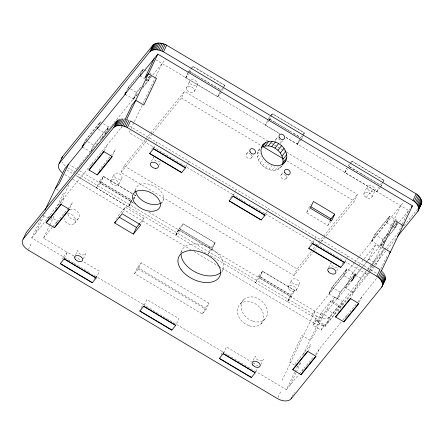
<?xml version="1.0" encoding="UTF-8"?>
<svg xmlns="http://www.w3.org/2000/svg" width="444" height="444" viewBox="0 0 444 444"><rect width="100%" height="100%" fill="white"/><g stroke="black" fill="none" stroke-linecap="round" stroke-linejoin="round"><path stroke-width="0.33" stroke-dasharray="2.22 1.67" d="M281.807 166.034C272.277 178.588 249.861 160.711 259.829 148.573M301.387 139.688L302.98 135.981M303.246 135.359L304.312 132.884L272.283 113.797L271.129 116.217M62.371 259.307L63.525 256.893L31.763 237.962L41.225 218.132M31.763 237.962L35.509 233.333L45.249 212.915M28.433 249.428L31.313 243.384M83.589 143.867L85.32 140.243L100.233 121.861L100.499 122.022L99.056 125.047M48.579 217.993L49.439 216.178L49.173 216.017L122.361 126.312M84.144 143.423L85.587 140.404L100.499 122.022M50.71 219.802L51.887 217.332M55.722 209.291L63.392 193.218L62.243 192.535M64.369 258.341L67.249 252.297L43.518 238.106L49.45 225.657M49.75 225.036L55.089 213.836M59.546 204.495L69.636 183.333M97.347 127.905L100.233 121.861M61.472 203.84L64.352 197.796M56.294 223.365L57.448 220.951L52.658 226.845M86.497 156.66L90.421 151.82L93.59 145.171L108.503 126.795L105.333 133.444L97.325 128.671M90.687 151.981L93.856 145.332L108.769 126.956L101.643 122.705M69.769 208.008L72.361 202.569L72.627 202.73L68.792 207.453M105.6 133.6L108.769 126.956M126.69 90.504L128.133 87.479L143.046 69.103L143.312 69.258L141.292 73.493M91.392 165.229L92.258 163.414M127.822 88.85L128.399 87.64L143.312 69.258M140.16 75.147L143.046 69.103M104.285 151.077L107.171 145.038M99.106 170.601L100.261 168.187L100.527 168.348L111.183 155.217M133.233 99.056L136.402 92.413L141.519 86.108M125.23 94.289L133.5 99.217L136.674 92.568L140.931 87.318M121.118 127.844L121.645 126.734M96.37 187.917L100.35 183.017L132.379 202.098L128.399 207.004L96.37 187.917L99.667 181.113L131.696 200.2L128.521 206.849L175.852 235.059L179.198 228.51L211.227 247.597L207.931 254.395L206.749 253.691M112.582 155.245L115.174 149.806L115.44 149.967L111.605 154.695M148.146 80.68L150.455 75.846M142.452 88.19L148.413 80.836L150.721 76.002M134.032 203.313L100.222 183.167L103.397 176.518L133.644 194.544M100.35 183.017L103.519 176.368L133.766 194.394M130.181 130.403L129.126 132.617L152.88 146.77L151.726 149.19M131.074 128.527L134.06 122.272M134.36 121.645L142.707 104.135M143.007 103.513L155.533 77.245M155.833 76.618L162.099 63.486M75.752 254.529L77.772 250.299C77.456 253.951 83.872 256.871 85.892 253.491L83.294 258.93M110.745 181.169L113.914 174.525M313.914 250.904L293.928 275.535L120.979 172.472L124.148 165.828L145.443 139.588M118.864 184.365L122.033 177.717M116.389 219.336L117.827 216.317L125.286 207.126L143.967 218.259L141.375 223.698M223.338 88.511L221.606 92.136L217.754 96.881L185.725 77.794L188.9 71.151L190.265 69.464M185.853 77.645L187.868 73.415M188.156 72.81L189.022 70.996L221.051 90.082L217.876 96.731M122.405 213.17L125.286 207.126M153.724 148.218L155.744 143.989M156.033 143.384L156.732 142.025L188.756 161.111L188.056 162.471M189.705 72.894L191.431 69.27M191.597 68.82L192.874 66.25L224.903 85.337L223.626 87.906M134.449 191.769L135.892 188.75M128.399 207.004L131.696 200.2L128.521 206.849M93.967 279.298L95.022 277.084M152.697 133.383L181.38 98.041L184.549 91.392L267.754 140.976M151.437 161.255L153.458 157.026C153.274 160.151 157.132 162.066 159.879 161.622M186.43 87.901L189.599 81.252M96.109 278.027L99.401 271.228L83.389 261.688M133.694 199.234L135.42 195.604L134.238 194.899M133.816 199.079L135.548 195.454L134.36 194.744M159.268 165.051L161 161.427M194.55 91.092L197.719 84.443M161.422 203.807L163.436 199.578M217.754 96.881L220.058 92.047M134.554 273.609L137.512 267.405L141.242 262.815L209.03 303.213L206.072 309.413L202.342 314.008L134.554 273.609L138.284 269.014L141.242 262.815M186.042 166.7L187.768 163.076M206.155 253.335L175.907 235.314L179.076 228.666L183.089 223.715L215.118 242.801L211.949 249.45L208.058 254.246M141.331 307.914L143.057 304.29L92.463 274.364M144.195 305.133L146.909 299.539L178.938 318.626L176.218 324.22M179.798 230.519L183.089 223.715M180.547 253.158L181.701 250.743M230.686 197.796L232.412 194.167L180.63 163.536M279.498 133.677L265.262 125.191L267.566 120.357M267.693 120.207L268.553 118.393L300.582 137.479M233.261 195.615L235.276 191.386M235.564 190.781L236.264 189.422L268.293 208.508L267.593 209.868M269.114 120.446L270.846 116.822M269.236 120.291L270.968 116.667M271.256 116.062L272.411 113.647L304.434 132.728L301.265 139.377M211.821 249.606L214.996 242.957L182.967 223.87M221.994 271.5L223.149 269.086M202.342 314.008L205.306 307.803L209.03 303.213M286.019 137.562L297.286 144.278L299.595 139.444M263.286 215.673L264.441 213.253L311.949 241.564L310.506 244.589M297.413 144.128L299.717 139.294M265.573 214.097L267.305 210.473M221.151 354.706L222.594 351.687L160.134 314.691M255.439 282.711L259.418 277.805L291.442 296.892L287.468 301.792L255.439 282.711L258.735 275.907L290.764 294.994L287.59 301.643L319.353 320.568L337.029 298.784L340.198 292.135L355.111 273.759L351.942 280.403L352.475 280.719L355.65 274.076L351.942 280.403L343.667 275.474L328.754 293.85L337.296 298.94L352.209 280.564L355.383 273.915L346.842 268.825L331.929 287.207L328.754 293.85M223.437 353.13L226.446 346.936L251.354 361.782M294.455 365.062L289.31 361.993L301.992 335.403L310.001 340.176L313.725 335.581L323.082 315.973L259.29 277.961L262.465 271.312L294.489 290.398M259.418 277.805L262.587 271.162L294.616 290.248L291.32 297.047M331.18 221.356L327.866 225.441L306.51 212.72L309.684 206.072L310.928 204.54M253.235 360.3L255.256 356.066C254.939 359.718 261.355 362.637 263.375 359.257L260.778 364.696M288.228 286.941L291.397 280.292M293.928 275.535L297.097 268.892L311.433 251.221M380.258 187.44L376.823 191.675L344.794 172.588L346.814 168.359M344.921 172.439L346.936 168.209M313.081 242.407L314.813 238.783M315.101 238.178L315.801 236.819L347.824 255.905L347.125 257.265M348.645 167.843L351.942 161.044L383.971 180.125L382.817 182.545M287.468 301.792L290.637 295.149L294.616 290.248M255.755 371.617L257.481 367.987M296.348 290.132L299.517 283.483M327.866 225.441L330.17 220.607M321.301 241.802L354.323 201.104L357.492 194.455L286.769 152.309M328.632 267.632L330.941 262.798C330.786 266.15 335.292 268.32 338.156 267.099M363.914 193.667L367.083 187.018M282.101 380.33L315.074 311.205M336.752 270.823L338.483 267.194M372.033 196.859L375.202 190.21M278.011 397.38L280.608 391.941M218.981 266.439L313.581 322.816L316.75 316.167A10.95 6.788 25.5 0 0 330.441 316.372L367.049 271.262M342.246 264.274L343.107 262.465M376.823 191.675L379.126 186.841M295.476 364.346L296.048 363.142L295.782 362.981L310.695 344.6L310.966 344.76L308.081 350.804M329.026 294.011L332.195 287.362L347.108 268.986L343.939 275.63M345.11 261.494L346.836 257.87M380.675 186.93L382.406 183.3M382.695 182.7L383.844 180.281L351.82 161.194M380.797 186.774L382.528 183.15M316.949 321.767L321.179 312.903L331.119 300.655L339.127 305.422L334.898 314.285L324.958 326.54L316.949 321.767L326.889 309.512L331.119 300.655M254.617 370.773L286.38 389.699L294.655 372.344M294.955 371.722L298.202 364.913M303.213 354.401L319.353 320.568M290.11 385.103L296.02 372.705M296.315 372.089L301.043 362.171L297.319 366.766M343.667 275.474L346.842 268.825M302.331 371.539L304.057 367.91L304.323 368.07L313.697 356.515M337.296 298.94L340.47 292.296L355.383 273.915M324.958 326.54L329.182 317.676L339.127 305.422M292.28 396.381L294.3 392.152M313.581 322.816A10.95 6.788 25.5 0 0 327.272 323.021L330.441 316.372M370.335 271.756L353.463 292.552L345.454 287.779L352.325 273.376L358.813 265.379M316.378 354.972L318.97 349.533L341.203 322.133M384.637 241.086L380.375 246.337L371.573 241.092L374.742 234.443L389.654 216.062L398.196 221.151L392.23 228.505M338.289 311.588L338.866 310.378L338.6 310.217L353.513 291.841L353.779 291.997L351.182 297.436M371.839 241.247L375.008 234.604L389.921 216.222L386.752 222.871M367.521 260.584L368.82 258.985L375.691 244.583L383.122 249.017M371.573 241.092L386.485 222.71L389.654 216.062M353.463 292.552L360.334 278.149L371.578 264.285M345.432 318.17L346.869 315.151L347.136 315.307L357.365 302.703M387.54 234.282L383.283 239.532L380.108 246.181L384.798 240.404M368.786 272.594L367.726 274.808L342.663 260.095M369.68 270.712L400.699 205.677M370.768 271.223L376.828 263.758L383.694 249.356L372.011 263.753M359.19 302.209L361.782 296.77L375.735 279.576L376.79 277.361M396.775 223.41L394.755 227.639L397.785 223.909M397.33 222.966L395.021 227.8L389.061 235.154M388.472 236.363L395.293 227.961L397.308 223.732M380.824 268.903L386.674 256.649L387.501 255.627M401.987 224.542L399.356 230.059L400.183 229.037M402.275 223.931L408.708 210.45L285.553 137.057M175.852 235.059L179.198 228.51M280.569 167.56L281.552 166.161M145.776 80.858L150.893 74.559M146.048 81.019L151.16 74.714M73.565 172.594L76.462 169.02L69.608 164.924M76.901 168.481L79.953 164.718M80.392 164.186L86.058 157.193M91.275 150.771L98.091 142.369M100.222 139.743L101.498 138.167M101.926 137.64L107.515 130.758M107.948 130.22L109.696 128.072M110.129 127.533L111.438 125.918M111.871 125.386L113.62 123.232M114.053 122.699L138.345 92.757M143.035 86.98L152.508 75.308M152.941 74.77L165.412 59.402M102.192 137.801L103.896 135.703M133.5 99.217L138.189 93.44M35.509 233.333L49.439 216.178M43.518 238.106L52.226 227.384M68.365 207.981L57.714 221.106L50.583 216.861M103.519 176.368L99.545 181.269L131.568 200.355M190.681 68.953L192.874 66.25M185.725 77.794L188.75 74.07M74.487 223.354L78.216 218.759M145.876 139.05L150.222 133.694M150.655 133.161L184.549 91.392M120.979 172.472L147.919 139.272M148.352 138.739L152.264 133.916M152.88 146.77L180.036 163.181M132.523 199.178L135.548 195.454M222.705 88.04L220.923 90.237L198.979 77.156M223.121 87.529L224.903 85.337M96.337 276.834L97.164 275.813M140.237 222.855L143.967 218.259M270.213 116.35L268.431 118.548L274.364 122.078M270.629 115.84L272.411 113.647M175.907 235.314L179.92 230.364L211.949 249.45M265.262 125.191L268.698 120.957M246.636 153.818L249.117 150.755M251.243 158.036L253.729 154.973M258.186 150.91L260.256 148.357M257.365 153.735L260.267 150.161M257.42 156.854L260.317 153.28M258.341 160.056L261.239 156.482M275.818 139.344L277.889 136.791M143.057 304.29L159.54 314.335M232.412 194.167L239.999 198.918M260.073 163.126L262.97 159.551M282.911 140.498L280.425 143.562A3.13 2.425 39.1 0 0 278.821 139.05A3.13 2.425 39.1 0 0 275.286 141.181M262.493 165.845L265.395 162.271M265.44 168.037L268.343 164.463M268.709 169.553L272.028 165.468M272.083 170.28L274.98 166.711M215.118 242.801L211.105 247.752L179.076 228.666M300.46 137.634L302.242 135.437M302.653 134.926L304.434 132.728M275.324 170.18L278.227 166.605M297.286 144.278L301.143 139.533M278.222 169.253L280.708 166.189M281.329 174.498L283.4 171.945M285.942 178.716L288.839 175.141M264.441 213.253L249.489 204.573M306.51 212.72L309.829 208.636M262.587 271.162L258.613 276.063L290.637 295.149M351.942 161.044L347.968 165.945L360.423 173.365M344.794 172.588L347.819 168.864M240.137 304.118L243.861 299.528M222.594 351.687L227.211 354.667M311.949 241.564L315.973 244.194M313.175 249.078L315.345 246.398M315.778 245.865L318.387 242.652M318.82 242.113L323.165 236.763M323.604 236.225L357.492 194.455M314.346 250.372L320.868 242.335M260.972 323.887L264.702 319.291M366.233 197.408L372.943 189.138M381.357 183.344L380.12 184.876L348.09 165.79M383.017 181.302L383.971 180.125M258.347 366.178L251.948 362.138M311.344 315.795L354.401 262.737M354.834 262.199L359.196 256.826M359.629 256.293L404.012 201.593M359.246 264.846L375.691 244.583M388.128 233.072L383.017 239.372L379.842 246.02L362.842 266.972M392.812 227.295L396.647 222.572M345.454 287.779L365.789 262.72M351.942 280.403L362.404 267.51M399.517 221.772L409.951 208.919M367.482 270.723L371.406 265.889M371.839 265.351L384.476 249.778M384.915 249.239L398.862 232.057M404.09 225.613L418.037 208.425M327.272 323.021L369.108 271.462M369.541 270.929L386.535 249.983M386.974 249.445L395.687 238.706M286.38 389.699L298.829 374.359M299.262 373.82L304.057 367.91M342.946 319.985L346.869 315.151M315.401 354.417L319.236 349.689L318.97 349.533M357.792 302.181L362.049 296.931L361.782 296.77M334.926 297.03L334.154 297.841A3.13 0.361 -59.2 0 0 331.818 301.948A3.13 0.361 -59.2 0 0 333.089 300.838A3.13 0.361 -59.2 0 0 334.987 297.114L342.996 301.887A3.13 0.361 -59.2 0 1 341.092 305.605A3.13 0.361 -59.2 0 1 339.821 306.715A3.13 0.361 -59.2 0 1 342.163 302.608L342.935 301.803M316.339 320.046L316.25 320.013A3.13 0.361 -59.2 0 0 315.007 321.545L314.58 322.211A3.13 0.361 -59.2 0 0 313.087 325.347L321.095 330.12A3.13 0.361 -59.2 0 0 322.855 327.95A3.13 0.361 -59.2 0 0 324.348 324.819L316.339 320.046A3.13 0.361 -59.2 0 1 314.846 323.182A3.13 0.361 -59.2 0 1 313.087 325.347M324.348 324.819L324.259 324.786A3.13 0.361 -59.2 0 0 323.016 326.312L322.588 326.984A3.13 0.361 -59.2 0 0 321.095 330.12M79.432 170.79L100.222 183.167M96.498 187.762L76.301 175.735L127.461 206.449M192.752 66.4L224.775 85.487M188.9 71.151L198.385 76.806M274.958 122.433L290.97 131.979M293.34 133.389L299.273 136.924M361.016 173.721L379.398 184.676M155.805 59.74L279.62 133.522M271.317 143.101L273.698 144.516M274.292 144.872L280.231 148.413M280.83 148.768L283.205 150.183M283.799 150.538L286.175 151.953M144.455 69.941L147.314 71.645M149.6 73.01L150.744 73.693M181.38 98.041L261.61 145.854M287.168 161.083L354.323 201.104M140.143 75.907L144.145 78.294M146.431 79.659L148.413 80.836M386.485 222.71L391.897 225.935M392.468 226.279L395.293 227.961M128.133 87.479L130.114 88.661M130.686 89.005L136.674 92.568M374.742 234.443L383.283 239.532M368.82 258.985L376.828 263.758M129.554 126.052L156.604 142.174M188.633 161.261L236.141 189.571M268.17 208.658L315.673 236.968M347.702 256.055L377.111 273.582M240.593 199.267L247.114 203.158M316.566 244.544L342.069 259.746M352.325 273.376L360.334 278.149M85.32 140.243L87.302 141.425M87.873 141.764L93.856 145.332M331.929 287.207L340.47 292.296M124.148 165.828L297.097 268.892M82.412 147.047L90.421 151.82M331.785 302.414L339.788 307.187M326.889 309.512L334.898 314.285M321.179 312.903L329.182 317.676M148.879 212.165L259.29 277.961M67.46 167.61L74.004 171.506M77.572 173.637L316.75 316.167M210.434 255.661L255.566 282.556M66.711 170.013L72.738 173.615M64.885 174.609L69.641 177.445M72.616 179.221L191.014 249.778M193.989 251.548L218.387 266.084M56.527 189.127L58.813 190.487M137.512 267.405L205.306 307.803M138.284 269.014L206.072 309.413M43.273 215.373L48.418 218.442M73.898 256.033L67.377 252.142L63.398 257.043L73.482 263.053M74.492 256.382L81.019 260.273M74.076 263.409L89.494 272.594M227.805 355.017L252.12 369.508M65.19 165.984A10.95 6.788 25.5 0 1 62.127 162.099M285.348 174.875A3.13 2.425 39.1 0 1 284.998 179.248A3.13 2.425 39.1 0 1 280.769 176.102A3.13 2.425 39.1 0 1 284.693 174.392M250.649 154.201A3.13 2.425 39.1 0 1 250.305 158.569A3.13 2.425 39.1 0 1 246.07 155.422A3.13 2.425 39.1 0 1 249.994 153.713M67.599 213.753A6.255 4.856 39.1 0 1 75.325 218.726A6.255 4.856 39.1 0 1 71.207 224.586A6.255 4.856 39.1 0 1 64.197 218.598M70.041 209.568A6.255 4.856 39.1 0 1 78.877 213.658A6.255 4.856 39.1 0 1 74.448 219.969A6.255 4.856 39.1 0 1 67.904 212.615M135.681 190.609A14.857 9.207 25.5 0 1 153.863 185.964A14.857 9.207 25.5 0 1 160.944 202.991M181.213 252.531A22.677 14.058 25.5 0 1 207.986 246.997A22.677 14.058 25.5 0 1 221.945 271.228M252.47 321.045L249.145 319.43A14.391 11.167 39.1 0 1 245.432 298.335A14.391 11.167 39.1 0 1 266.905 308.747A14.391 11.167 39.1 0 1 252.47 321.045M248.74 325.635L245.415 324.026A14.391 11.167 39.1 0 1 241.703 302.93A14.391 11.167 39.1 0 1 263.175 313.336A14.391 11.167 39.1 0 1 248.74 325.635M367.765 189.36A4.379 2.714 25.5 0 0 374.88 190.842A4.379 2.714 25.5 0 0 370.779 185.648A4.379 2.714 25.5 0 0 367.765 189.36M292.085 282.634A4.379 2.714 25.5 0 0 299.195 284.116A4.379 2.714 25.5 0 0 295.099 278.915A4.379 2.714 25.5 0 0 292.085 282.634M190.282 83.594A4.379 2.714 25.5 0 0 197.397 85.076A4.379 2.714 25.5 0 0 193.295 79.876A4.379 2.714 25.5 0 0 190.282 83.594M114.596 176.862A4.379 2.714 25.5 0 0 121.712 178.349A4.379 2.714 25.5 0 0 117.61 173.149A4.379 2.714 25.5 0 0 114.596 176.862M288.911 289.277A4.379 2.714 25.5 0 0 296.026 290.764A4.379 2.714 25.5 0 0 291.924 285.564A4.379 2.714 25.5 0 0 288.911 289.277M111.427 183.511A4.379 2.714 25.5 0 0 118.542 184.993A4.379 2.714 25.5 0 0 114.441 179.798A4.379 2.714 25.5 0 0 111.427 183.511M187.113 90.237A4.379 2.714 25.5 0 0 194.222 91.719A4.379 2.714 25.5 0 0 190.126 86.525A4.379 2.714 25.5 0 0 187.113 90.237M364.596 196.009A4.379 2.714 25.5 0 0 371.711 197.491A4.379 2.714 25.5 0 0 367.61 192.291A4.379 2.714 25.5 0 0 364.596 196.009"/><path stroke-width="0.67" d="M382.473 285.137C382.722 281.335 379.759 278.244 376.828 276.262L127.361 127.6C123.31 125.502 117.621 124.159 113.797 127.395L23.155 239.105A10.95 6.788 25.5 0 0 28.144 250.028L277.433 398.59A10.95 6.788 25.5 0 0 291.125 398.795L381.773 287.09L385.642 278.488M397.43 236.558L417.915 211.311C420.213 207.132 416.355 202.664 412.97 200.488L163.503 51.826C159.457 49.728 153.763 48.379 149.939 51.621L59.296 163.325A10.95 6.788 25.5 0 0 62.021 172.633M417.915 211.311L421.545 203.735L421.8 201.615L420.512 198.113L418.648 195.843L416.139 193.839L166.678 45.177C162.626 43.079 156.932 41.736 153.113 44.972L62.465 156.682A10.95 6.788 25.5 0 0 61.66 158.258M282.206 165.224C286.702 153.902 271.545 141.242 261.233 147.563M263.553 143.978C253.23 156.416 277.267 174.681 285.936 160.634C291.231 148.024 271.173 134.099 262.31 145.51M23.155 239.105L26.324 232.456L116.966 120.746L113.797 127.395M59.296 163.325L62.465 156.682M45.06 210.084L64.735 168.837L82.412 147.047L83.855 144.028M68.465 164.241L59.113 183.849L55.383 188.445M82.412 147.047L82.146 146.892L82.723 145.682M82.146 146.892L97.058 128.51L97.325 128.671L97.902 127.461M126.379 91.869L125.23 94.289L124.958 94.128L125.824 92.313M149.939 51.621L153.113 44.972M114.652 126.701L117.827 120.058M150.799 50.927L153.968 44.278M115.69 126.152L118.859 119.508M151.831 50.377L155.006 43.728M124.958 94.128L139.877 75.746L140.143 75.907L140.715 74.697M116.883 125.757L120.058 119.114M153.03 49.983L156.199 43.334M118.215 125.53L121.384 118.881M154.357 49.75L157.531 43.107M119.652 125.469L122.822 118.82M155.794 49.689L158.963 43.046M121.168 125.574L124.337 118.925M157.309 49.795L160.478 43.151M125.375 118.925L132.057 104.912L135.786 100.316L143.789 105.089L156.471 78.499L148.468 73.732L144.738 78.327L154.09 58.713M122.727 125.846L125.896 119.203M158.869 50.072L162.038 43.423M126.618 119.53L157.82 54.124L412.437 205.855L381.235 271.267M124.298 126.285L127.472 119.636M160.445 50.505L163.614 43.862M125.857 126.873L129.026 120.224M161.999 51.093L165.168 44.45M127.361 127.6L130.53 120.951L379.997 269.613L376.828 276.262M163.503 51.826L166.678 45.177M114.657 222.966L122.117 213.775L140.798 224.908L133.339 234.099L114.657 222.966L115.523 221.151M133.339 234.099L136.513 227.45L139.827 223.365M330.17 220.607L331.035 218.792L334.765 214.202L313.409 201.476L310.239 208.125L331.59 220.846L334.765 214.202M291.125 398.795L291.702 397.591M412.97 200.488L416.139 193.839M378.149 277.217L381.318 270.574M414.291 201.443L417.46 194.794M379.331 278.266L382.5 271.617M415.473 202.486L418.648 195.843M380.358 279.376L383.527 272.733M416.5 203.602L419.669 196.953M381.202 280.536L384.371 273.887M417.343 204.762L420.512 198.113M381.846 281.712L385.015 275.069M417.987 205.938L421.156 199.289M382.273 282.889L385.448 276.246M418.42 207.115L421.589 200.466M382.484 284.038L385.658 277.389M418.631 208.264L421.8 201.615M418.614 209.363L421.783 202.714M381.773 287.09L385.403 279.515M421.545 203.735L420.213 205.739M97.325 128.671L125.23 94.289M140.143 75.907L157.82 54.124M46.27 222.827L61.183 204.445M89.083 170.063L103.996 151.682M54.279 227.594L69.192 209.218M97.092 174.836L112.005 156.454M262.171 146.886L265.901 142.291M265.068 145.959L268.798 141.364M268.309 145.854L272.039 141.259M271.684 146.587L275.408 141.991M274.953 148.096L278.682 143.506M277.9 150.288L281.629 145.699M280.319 153.013L284.049 148.418M282.051 156.077L285.781 151.487M282.978 159.279L286.702 154.69M283.028 162.404L286.757 157.809M282.623 164.713L285.936 160.634M411.194 207.387L412.437 205.855M292.879 369.785L307.792 351.409M335.692 317.022L350.605 298.646M389.16 253.585L390.398 252.053L382.395 247.28L395.077 220.69L403.08 225.463M300.888 374.558L315.801 356.177M343.7 321.795L358.613 303.419M262.204 146.209L283.006 158.602M310.867 206.776L331.035 218.792M153.435 148.823L185.464 167.91M232.972 196.22L264.996 215.307M312.504 243.617L344.533 262.704M149.706 153.419L181.735 172.505M229.243 200.816L261.272 219.902M308.774 248.213L340.803 267.299M118.998 217.011L136.513 227.45M64.08 258.941L96.109 278.027M143.617 306.338L175.641 325.424M223.149 353.735L255.178 372.821M60.351 263.536L92.38 282.623M139.888 310.933L171.917 330.02M219.419 358.33L251.448 377.417M160.384 203.341A14.857 9.207 25.5 0 1 145.466 202.359A14.857 9.207 25.5 0 1 135.731 191.259M221.123 272.166A22.677 14.058 25.5 0 1 197.319 273.032A22.677 14.058 25.5 0 1 181.085 254.451M60.917 204.284L46.004 222.666L54.545 227.755L69.458 209.374L60.917 204.284M103.73 151.526L88.817 169.902L97.358 174.992L112.271 156.615L103.73 151.526M64.208 258.791L60.229 263.692L92.258 282.778L96.231 277.877L64.208 258.791M153.563 148.673L149.584 153.574L181.613 172.661L185.586 167.754L153.563 148.673M143.739 306.188L139.76 311.089L171.789 330.175L175.769 325.274L143.739 306.188M233.094 196.07L229.121 200.971L261.144 220.052L265.124 215.151L233.094 196.07M223.277 353.585L219.297 358.486L251.326 377.572L255.3 372.671L223.277 353.585M312.632 243.462L308.652 248.368L340.681 267.449L344.655 262.548L312.632 243.462M307.526 351.248L292.613 369.63L301.154 374.719L316.067 356.338L307.526 351.248M350.338 298.485L335.425 316.866L343.967 321.956L358.88 303.574L350.338 298.485M155.755 168.359L154.706 168.243A4.379 2.714 25.5 0 1 150.472 163.242A4.379 2.714 25.5 0 1 157.259 164.019A4.379 2.714 25.5 0 1 155.755 168.359M252.769 365.057A4.379 2.714 25.5 0 0 259.879 366.539A4.379 2.714 25.5 0 0 255.783 361.338A4.379 2.714 25.5 0 0 252.769 365.057M75.286 259.285A4.379 2.714 25.5 0 0 82.395 260.767A4.379 2.714 25.5 0 0 78.299 255.572A4.379 2.714 25.5 0 0 75.286 259.285M328.455 271.784A4.379 2.714 25.5 0 0 335.564 273.265A4.379 2.714 25.5 0 0 331.468 268.071A4.379 2.714 25.5 0 0 328.455 271.784M279.215 137.301A3.13 2.425 39.1 0 0 284.154 138.966A3.13 2.425 39.1 0 0 282.179 134.304A3.13 2.425 39.1 0 0 279.215 137.301M284.726 172.455A3.13 2.425 39.1 0 0 289.666 174.12A3.13 2.425 39.1 0 0 287.695 169.458A3.13 2.425 39.1 0 0 284.726 172.455M250.033 151.776A3.13 2.425 39.1 0 0 254.973 153.446A3.13 2.425 39.1 0 0 252.997 148.784A3.13 2.425 39.1 0 0 250.033 151.776M135.043 203.33A14.857 9.207 25.5 0 0 159.168 208.364A14.857 9.207 25.5 0 0 145.266 190.731A14.857 9.207 25.5 0 0 135.043 203.33M180.991 269.353A22.677 14.058 25.5 0 0 217.954 278.815A22.677 14.058 25.5 0 0 198.823 251.515A22.677 14.058 25.5 0 0 180.991 269.353"/></g></svg>
